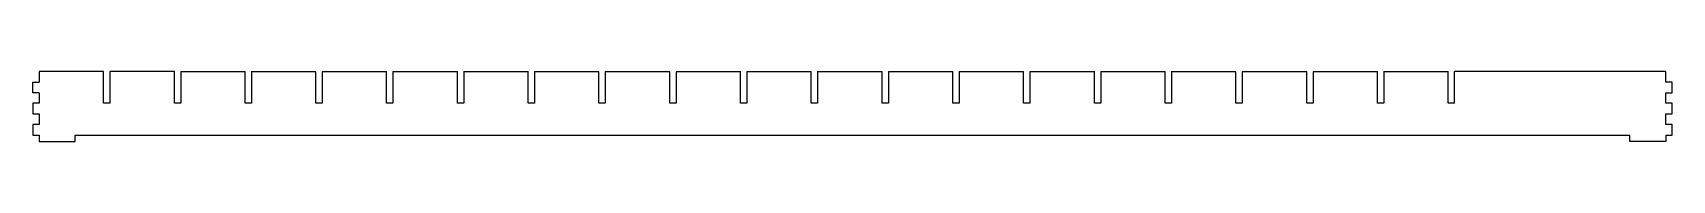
# Model space of a CAD drawing. Header units: millimetres. Extents: x -1 to 774, y -33 to 0.
import ezdxf

# ---------------------------------------------------------------- set-up
doc = ezdxf.new("R2010")
doc.units = ezdxf.units.MM
doc.layers.get('0').update_dxf_attribs({"color": 253, "lineweight": 70, "true_color": 0x8faf8f})

msp = doc.modelspace()

# ---------------------------------------------------------------- linework, layer by layer
at = {"color": 98, "lineweight": -3, "true_color": 0x054805}
for p, q in [((1.5, 0), (1.5, -5)), ((32, 0), (1.5, 0)), ((32, -15), (32, 0)), ((65.5, 0), (35, 0)), ((35, 0), (35, -15)), ((65.5, -15), (65.5, 0)), ((68.5, 0), (99, 0)), ((68.5, 0), (68.5, -15)), ((99, -15), (99, 0)), ((102, 0), (132.5, 0)), ((102, 0), (102, -15)), ((135.5, 0), (166, 0)), ((135.5, 0), (135.5, -15)), ((166, -15), (166, 0)), ((169, 0), (199.5, 0)), ((169, 0), (169, -15)), ((199.5, -15), (199.5, 0)), ((202.5, 0), (233, 0)), ((202.5, 0), (202.5, -15)), ((233, -15), (233, 0)), ((236, 0), (266.5, 0)), ((236, 0), (236, -15)), ((266.5, -15), (266.5, 0)), ((269.5, 0), (300, 0)), ((269.5, 0), (269.5, -15)), ((300, -15), (300, 0)), ((303, 0), (333.5, 0)), ((303, 0), (303, -15)), ((333.5, -15), (333.5, 0)), ((336.5, 0), (367, 0)), ((336.5, 0), (336.5, -15)), ((367, -15), (367, 0)), ((370, 0), (400.5, 0)), ((370, 0), (370, -15)), ((400.5, -15), (400.5, 0)), ((403.5, 0), (434, 0)), ((403.5, 0), (403.5, -15)), ((434, -15), (434, 0)), ((437, 0), (467.5, 0)), ((437, 0), (437, -15)), ((467.5, -15), (467.5, 0)), ((470.5, 0), (501, 0)), ((470.5, 0), (470.5, -15)), ((501, -15), (501, 0)), ((504, 0), (534.5, 0)), ((504, 0), (504, -15)), ((534.5, -15), (534.5, 0)), ((537.5, 0), (568, 0)), ((537.5, 0), (537.5, -15)), ((568, -15), (568, 0)), ((571, 0), (601.5, 0)), ((571, 0), (571, -15)), ((601.5, -15), (601.5, 0)), ((604.5, 0), (635, 0)), ((604.5, 0), (604.5, -15)), ((635, -15), (635, 0)), ((638, 0), (668.5, 0)), ((638, 0), (638, -15)), ((668.5, -15), (668.5, 0)), ((771.5, 0), (671.5, 0)), ((671.5, -15), (671.5, 0)), ((771.5, -5), (771.5, 0)), ((-1.5, -5), (1.5, -5)), ((-1.5, -10), (-1.5, -5)), ((132.5, -15), (132.5, 0)), ((774.5, -5), (771.5, -5)), ((774.5, -10), (774.5, -5)), ((1.5, -10), (-1.5, -10)), ((1.5, -15), (-1.5, -15)), ((-1.5, -15), (-1.5, -20)), ((1.5, -10), (1.5, -15)), ((35, -15), (32, -15)), ((68.5, -15), (65.5, -15)), ((102, -15), (99, -15)), ((135.5, -15), (132.5, -15)), ((169, -15), (166, -15)), ((202.5, -15), (199.5, -15)), ((236, -15), (233, -15)), ((269.5, -15), (266.5, -15)), ((303, -15), (300, -15)), ((336.5, -15), (333.5, -15)), ((370, -15), (367, -15)), ((403.5, -15), (400.5, -15)), ((437, -15), (434, -15)), ((470.5, -15), (467.5, -15)), ((504, -15), (501, -15)), ((537.5, -15), (534.5, -15)), ((571, -15), (568, -15)), ((604.5, -15), (601.5, -15)), ((638, -15), (635, -15)), ((671.5, -15), (668.5, -15)), ((771.5, -15), (771.5, -10)), ((771.5, -10), (774.5, -10)), ((774.5, -15), (771.5, -15)), ((774.5, -20), (774.5, -15)), ((-1.5, -20), (1.5, -20)), ((1.5, -20), (1.5, -25)), ((771.5, -25), (771.5, -20)), ((771.5, -20), (774.5, -20)), ((-1.5, -25), (-1.5, -30)), ((1.5, -25), (-1.5, -25)), ((-1.5, -30), (1.5, -30)), ((1.5, -30), (1.5, -33)), ((18.5, -33), (18.5, -30)), ((18.5, -30), (754.5, -30)), ((754.5, -33), (754.5, -30)), ((774.5, -25), (771.5, -25)), ((771.5, -30), (771.5, -33)), ((771.5, -30), (774.5, -30)), ((774.5, -30), (774.5, -25)), ((1.5, -33), (18.5, -33)), ((771.5, -33), (754.5, -33))]:
    msp.add_line(p, q, dxfattribs=at)

doc.saveas('drawing.dxf')
